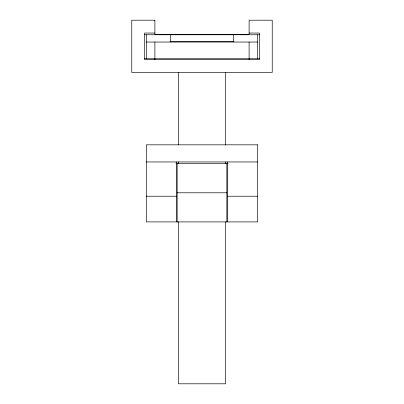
<?xml version="1.0" encoding="UTF-8"?>
<svg xmlns="http://www.w3.org/2000/svg" width="404" height="404" viewBox="0 0 404 404"><rect width="100%" height="100%" fill="white"/><g stroke="black" fill="none" stroke-linecap="round" stroke-linejoin="round"><path stroke-width="0.61" d="M154.889 33.047L144.612 33.047L144.612 59.6L259.388 59.6L259.388 33.047L249.111 33.047M144.491 34.759L259.509 34.759M169.983 41.612L234.017 41.612M146.324 42.041L257.676 42.041M144.491 58.747L259.509 58.747M146.324 161.959L257.676 161.959M175.927 163.671L228.073 163.671M177.159 192.794L226.841 192.794M146.324 196.218L176.306 196.218M227.694 196.218L257.676 196.218M257.676 34.759L257.676 58.747M249.111 42.041L249.111 59.6M233.694 34.759L233.694 42.041M227.694 161.959L227.694 221.912M226.841 163.671L226.841 221.912M225.553 72.447L225.553 144.93M225.553 161.948L225.553 163.837M225.553 221.821L225.553 383.8L178.447 383.8L178.447 221.821M178.447 72.447L178.447 144.93M178.447 161.948L178.447 163.837M177.159 163.671L177.159 221.912M176.306 161.959L176.306 221.912M170.306 34.759L170.306 42.041M154.889 42.041L154.889 59.6M146.324 34.759L146.324 58.747M154.889 20.2L131.765 20.2L131.765 72.447L272.235 72.447L272.235 20.2L249.111 20.2L249.111 34.335L154.889 34.335L154.889 20.2M257.676 144.824L146.324 144.824L146.324 221.912L257.676 221.912L257.676 144.824"/></g></svg>
